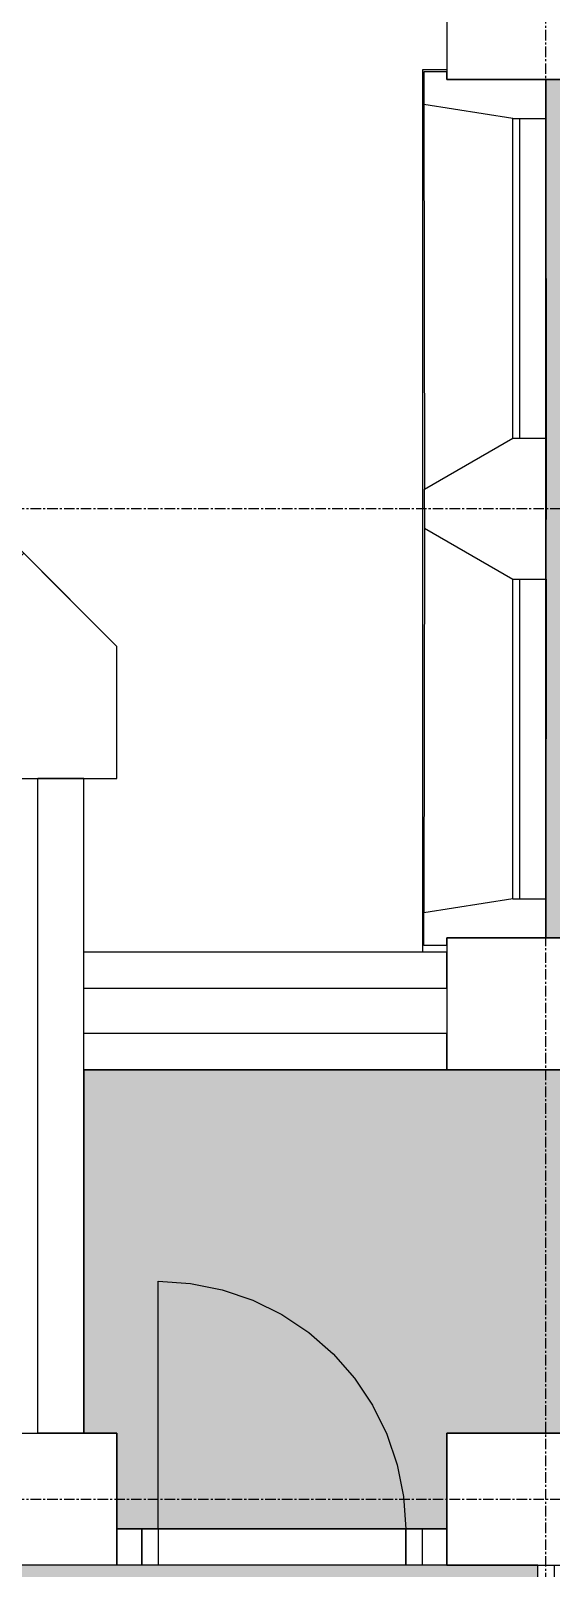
# Model space of a CAD drawing. Header units: millimetres. Extents: x -67062 to 59842, y -55557 to 30708.
# Drawn here: x 14726 to 16304, y 3949 to 8606 of the extents above; entities that cross this region are included whole.
import ezdxf

# ---------------------------------------------------------------- set-up
doc = ezdxf.new("R2010")
doc.units = ezdxf.units.MM
doc.header["$MEASUREMENT"] = 0
doc.linetypes.add('PCENTRE', pattern=[50.8, 31.75, -6.35, 6.35, -6.35])
doc.linetypes.add('PCENTRE2', pattern=[28.575, 19.05, -3.175, 3.175, -3.175])
for name, color, linetype in [('Boundaries_and_building_grids', 140, 'PCENTRE2'), ('BRICK_WALLS_P4', 1, 'CONTINUOUS'), ('COLUMNS_P5', 5, 'CONTINUOUS'), ('DR', 8, 'CONTINUOUS'), ('GROS$', 1, 'CONTINUOUS'), ('HL-TMP', 7, 'CONTINUOUS'), ('RM$', 5, 'CONTINUOUS'), ('WA_EXT', 7, 'CONTINUOUS'), ('WN', 4, 'CONTINUOUS')]:
    doc.layers.add(name, color=color, linetype=linetype)

msp = doc.modelspace()

# ---------------------------------------------------------------- hatches: boundary and pattern name
at = {"layer": 'HL-TMP', "linetype": 'Continuous', "true_color": 0x33ccff}
msp.add_hatch(color=140, dxfattribs=at).paths.add_polyline_path([(15062.7, 4068.1), (14987.7, 4068.1), (14987.7, 4358.1), (14887.7, 4358.1), (14887.7, 5458.1), (16587.7, 5458.1), (16587.7, 5858.1), (16287.7, 5858.1), (16287.7, 8458.1), (16587.7, 8458.1), (16587.7, 8603.1), (17827.7, 8603.1), (17827.7, 8528.1), (17877.7, 8528.1), (17877.7, 8603.1), (19377.7, 8603.1), (19377.7, 7828.1), (17877.7, 7828.1), (17877.7, 8528.1), (17827.7, 8528.1), (17827.7, 7728.1), (17877.7, 7728.1), (17877.7, 7778.1), (19377.7, 7778.1), (19377.7, 7028.1), (17877.7, 7028.1), (17877.7, 7728.1), (17827.7, 7728.1), (17827.7, 6928.1), (17877.7, 6928.1), (17877.7, 6978.1), (19377.7, 6978.1), (19377.7, 6228.1), (17877.7, 6228.1), (17877.7, 6928.1), (17827.7, 6928.1), (17827.7, 6128.1), (17877.7, 6128.1), (17877.7, 6178.1), (19377.7, 6178.1), (19377.7, 5428.1), (17877.7, 5428.1), (17877.7, 6128.1), (17827.7, 6128.1), (17827.7, 5378.1), (19377.7, 5378.1), (19377.7, 4068.1), (16587.7, 4068.1), (16587.7, 4358.1), (15987.7, 4358.1), (15987.7, 4068.1)], flags=16)
at = {"layer": 'HL-TMP', "linetype": 'Continuous', "true_color": 0xcc679f}
h = msp.add_hatch(color=233, dxfattribs=at)
h.paths.add_polyline_path([(-43737.3, -24541.9), (-44712.3, -24541.9), (-45512.3, -24541.9), (-45512.3, -24512.2), (-45666.4, -24512.2), (-46133, -24045.6), (-46279.4, -23984.8), (-48645.1, -23984.8), (-48791.6, -24045.6), (-49258.1, -24512.2), (-49412.3, -24512.2), (-49412.3, -24541.9), (-51187.3, -24541.9), (-51187.3, -26641.9), (-51187.3, -27141.9), (-51012.3, -27141.9), (-43737.3, -27141.9)], flags=0)
h.paths.add_polyline_path([(14762.7, -24541.9), (12987.7, -24541.9), (12833.6, -24512.2), (12367, -24045.6), (12220.6, -23984.8), (9854.9, -23984.8), (9708.4, -24045.6), (9241.9, -24512.2), (9087.7, -24512.2), (9087.7, -24541.9), (7312.7, -24541.9), (7312.7, -26641.9), (7312.7, -27141.9), (7487.7, -27141.9), (14762.7, -27141.9), (14762.7, -26641.9)], flags=0)
h.paths.add_polyline_path([(16262.7, 2933.1), (16262.7, 3958.1), (15862.7, 3958.1), (14587.7, 3958.1), (7312.7, 3958.1), (7312.7, -141.9), (7487.7, -141.9), (7487.7, -431.9), (8526.4, -431.9), (10737.7, -431.9), (10737.7, -141.9), (11337.7, -141.9), (11337.7, -431.9), (14587.7, -431.9), (14587.7, -141.9), (15987.7, -141.9), (15987.7, 308.1), (16262.7, 308.1)], flags=0)
h.paths.add_polyline_path([(-43737.3, 3958.1), (-43912.3, 3958.1), (-51537.3, 3958.1), (-52687.3, 3958.1), (-52687.3, 1333.1), (-52687.3, 308.1), (-52412.3, 308.1), (-52412.3, -141.9), (-51012.3, -141.9), (-51012.3, -431.9), (-49973.6, -431.9), (-47762.3, -431.9), (-47762.3, -141.9), (-47162.3, -141.9), (-47162.3, -431.9), (-43912.3, -431.9), (-43912.3, -141.9), (-43737.3, -141.9)], flags=0)

# ---------------------------------------------------------------- linework, layer by layer
at = {"layer": 'Boundaries_and_building_grids', "color": 140, "linetype": 'PCENTRE', "lineweight": -3}
for p, q in [((16287.7, -43391.9), (16287.7, 30708.1)), ((-67062.3, 7158.1), (30637.7, 7158.1)), ((-67062.3, 4158.1), (30637.7, 4158.1))]:
    msp.add_line(p, q, dxfattribs=at)
at = {"layer": 'BRICK_WALLS_P4', "linetype": 'Continuous'}
for p, q in [((14747.7, 4358.1), (14747.7, 6340.9)), ((14887.7, 6340.9), (14747.7, 6340.9)), ((14887.7, 4358.1), (14887.7, 6340.9)), ((15987.7, 5815), (14887.7, 5815)), ((14887.7, 5705), (14887.7, 5815)), ((15987.7, 5705), (15987.7, 5815)), ((15987.7, 5705), (14887.7, 5705)), ((15987.7, 5568.1), (14887.7, 5568.1)), ((14887.7, 5458.1), (14887.7, 5568.1)), ((15987.7, 5458.1), (15987.7, 5568.1)), ((15987.7, 5458.1), (14887.7, 5458.1)), ((14887.7, 4358.1), (14747.7, 4358.1)), ((14987.7, 3958.1), (14987.7, 4068.1)), ((15062.7, 4068.1), (14987.7, 4068.1)), ((15062.7, 4068.1), (15062.7, 3958.1)), ((15987.7, 4068.1), (15912.7, 4068.1)), ((15912.7, 4068.1), (15912.7, 3958.1)), ((15987.7, 3958.1), (15987.7, 4068.1)), ((15062.7, 3958.1), (14987.7, 3958.1)), ((15987.7, 3958.1), (15912.7, 3958.1))]:
    msp.add_line(p, q, dxfattribs=at)
at = {"layer": 'COLUMNS_P5', "linetype": 'Continuous'}
for points in [[(16587.7, 8458.1), (16587.7, 8858.1), (15987.7, 8858.1), (15987.7, 8458.1), (16587.7, 8458.1)], [(16587.7, 5458.1), (16587.7, 5858.1), (15987.7, 5858.1), (15987.7, 5458.1), (16587.7, 5458.1)], [(16587.7, 3958.1), (16587.7, 4358.1), (15987.7, 4358.1), (15987.7, 3958.1), (16587.7, 3958.1)]]:
    msp.add_lwpolyline(points, dxfattribs=at)
for points in [[(14422, 6740.9), (14587.7, 6340.9), (14987.7, 6340.9), (14987.7, 6740.9), (14704.9, 7023.7)], [(14987.7, 3958.1), (14587.7, 3958.1), (14587.7, 4358.1), (14987.7, 4358.1)]]:
    msp.add_lwpolyline(points, close=True, dxfattribs=at)
at = {"layer": 'DR', "linetype": 'Continuous'}
msp.add_line((15112.7, 4068.1), (15112.7, 4818.1), dxfattribs=at)
at = {"layer": 'DR'}
for p, q in [((15112.7, 4818.1), (15210.6, 4811.6)), ((15210.6, 4811.6), (15306.8, 4792.5)), ((15306.8, 4792.5), (15399.7, 4761)), ((15399.7, 4761), (15487.7, 4717.6)), ((15487.7, 4717.6), (15569.3, 4663.1)), ((15569.3, 4663.1), (15643, 4598.4)), ((15643, 4598.4), (15707.7, 4524.6)), ((15707.7, 4524.6), (15762.2, 4443.1)), ((15762.2, 4443.1), (15805.6, 4355.1)), ((15805.6, 4355.1), (15837.2, 4262.2)), ((15837.2, 4262.2), (15856.3, 4166)), ((15856.3, 4166), (15862.7, 4068.1))]:
    msp.add_line(p, q, dxfattribs=at)
at = {"layer": 'DR', "linetype": 'Continuous'}
for points in [[(15062.7, 3958.1), (15062.7, 4068.1), (15112.7, 4068.1), (15112.7, 3958.1), (15062.7, 3958.1)], [(15862.7, 3958.1), (15862.7, 4068.1), (15912.7, 4068.1), (15912.7, 3958.1), (15862.7, 3958.1)], [(16262.7, 3908.1), (16262.7, 3958.1), (16312.7, 3958.1), (16312.7, 3908.1), (16262.7, 3908.1)]]:
    msp.add_lwpolyline(points, dxfattribs=at)
at = {"layer": 'GROS$', "linetype": 'Continuous', "flags": 128}
for points in [[(15987.7, 11858.1), (15987.7, 11535.6), (15868, 11535.6), (15212.3, 11045.5), (15799.3, 10260.1), (15212.3, 9821.3), (15932.3, 8858.1), (15987.7, 8858.1), (15987.7, 8486.9), (15913.2, 8486.9), (15913.2, 5815), (14887.7, 5815), (14887.7, 6340.9), (14987.7, 6340.9), (14987.7, 6740.9), (13620.6, 8108.1)], [(16587.7, 8458.1), (16287.7, 8458.1), (16287.7, 5858.1), (16587.7, 5858.1)], [(16587.7, 5458.1), (14887.7, 5458.1), (14887.7, 4358.1), (14987.7, 4358.1), (14987.7, 4068.1), (15862.7, 4068.1), (15862.7, 3958.1), (14587.7, 3958.1)], [(16262.7, 2933.1), (16262.7, 3958.1), (15862.7, 3958.1), (15862.7, 4068.1), (15987.7, 4068.1), (15987.7, 4358.1), (16587.7, 4358.1)]]:
    msp.add_lwpolyline(points, dxfattribs=at)
at = {"layer": 'RM$', "linetype": 'Continuous', "flags": 128}
for points in [[(16587.7, 5858.1), (16287.7, 5858.1), (16287.7, 8458.1), (16587.7, 8458.1)], [(16587.7, 4358.1), (15987.7, 4358.1), (15987.7, 4068.1), (15062.7, 4068.1), (14987.7, 4068.1), (14987.7, 4358.1), (14887.7, 4358.1), (14887.7, 5458.1), (16587.7, 5458.1)]]:
    msp.add_lwpolyline(points, dxfattribs=at)
msp.add_lwpolyline([(16262.7, 2933.1), (16262.7, 3958.1), (15862.7, 3958.1), (14587.7, 3958.1), (7312.7, 3958.1), (7312.7, -141.9), (7487.7, -141.9), (7487.7, -431.9), (8526.4, -431.9), (10737.7, -431.9), (10737.7, -141.9), (11337.7, -141.9), (11337.7, -431.9), (14587.7, -431.9), (14587.7, -141.9), (15987.7, -141.9), (15987.7, 308.1), (16262.7, 308.1)], close=True, dxfattribs=at)
at = {"layer": 'WA_EXT', "linetype": 'Continuous'}
for p, q in [((15917.8, 8481.4), (15917.8, 8382)), ((15987.7, 8481.4), (15917.8, 8481.4)), ((16287.9, 8458.1), (16287.9, 8339.9)), ((16187.7, 8339.9), (15917.8, 8382)), ((16187.7, 8339.9), (16287.9, 8339.9)), ((15919.9, 7216.9), (16187.7, 7371.6)), ((16187.7, 7371.6), (16288.5, 7371.6)), ((16288.5, 7371.6), (16288.5, 7125.2)), ((15919.9, 7158.1), (15919.9, 7216.9)), ((16288.5, 6944.5), (16288.5, 7190.9)), ((15919.9, 7158.1), (15919.9, 7099.2)), ((15919.9, 7099.2), (16187.7, 6944.5)), ((16187.7, 6944.5), (16288.5, 6944.5)), ((16187.7, 5976.2), (15917.8, 5934.1)), ((16187.7, 5976.2), (16287.9, 5976.2)), ((16287.9, 5858.1), (16287.9, 5976.2)), ((15917.8, 5834.7), (15917.8, 5934.1)), ((15987.7, 5834.7), (15917.8, 5834.7))]:
    msp.add_line(p, q, dxfattribs=at)
for points in [[(16287.9, 8458.1), (15987.7, 8458.1), (15987.7, 8481.4)], [(15987.7, 5834.7), (15987.7, 5858.1), (16287.9, 5858.1)]]:
    msp.add_lwpolyline(points, dxfattribs=at)
at = {"layer": 'WN', "linetype": 'Continuous'}
for p, q in [((15917.8, 8382), (15919.9, 7216.9)), ((16187.7, 7371.6), (16187.7, 8339.9)), ((16207.7, 8339.9), (16207.7, 7371.6)), ((16287.9, 8339.9), (16288.5, 7371.6)), ((15919.9, 7099.2), (15917.8, 5934.1)), ((16187.7, 5976.2), (16187.7, 6944.5)), ((16207.7, 6944.5), (16207.7, 5976.2)), ((16288.5, 6944.5), (16287.9, 5976.2))]:
    msp.add_line(p, q, dxfattribs=at)

doc.saveas('drawing.dxf')
